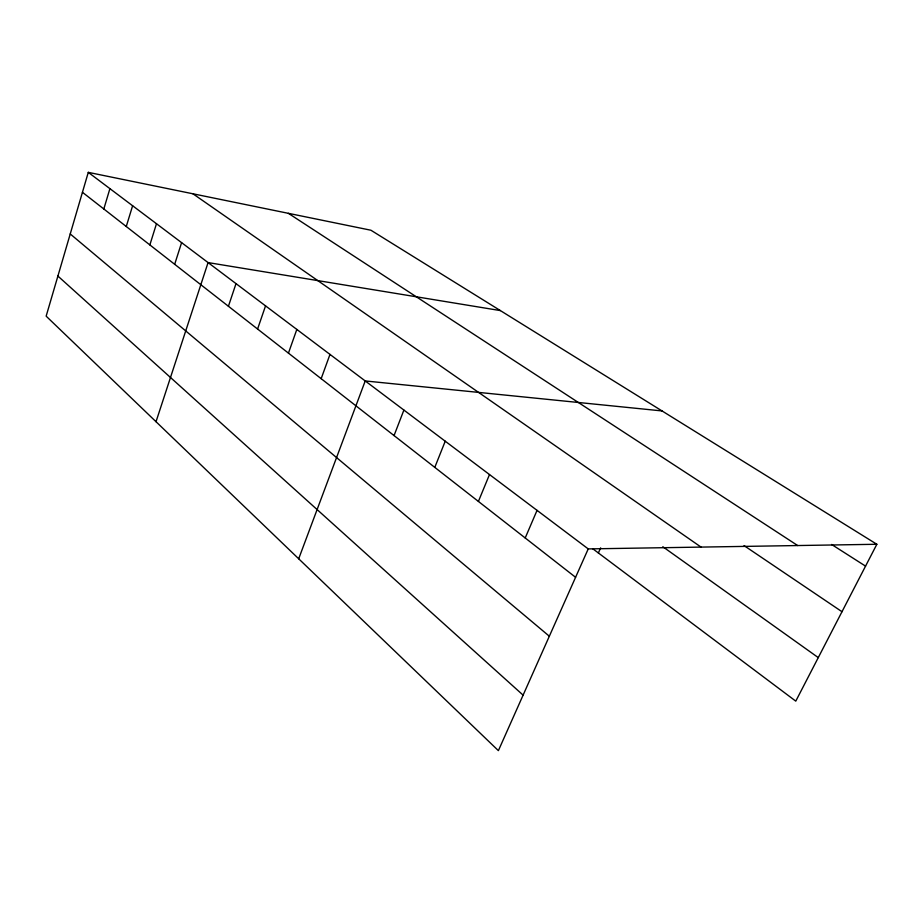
<?xml version="1.0" encoding="UTF-8"?>
<svg xmlns="http://www.w3.org/2000/svg" width="923" height="923" viewBox="0 0 923 923"><rect width="100%" height="100%" fill="white"/><g stroke="black" fill="none" stroke-linecap="round" stroke-linejoin="round"><path stroke-width="1.38" d="M876.85 544.27L370.919 230.231L88.285 172.359L46.15 316.151L498.385 750.641L588.228 548.908L876.85 544.27L795.776 701.134L592.716 548.712M103.826 208.979L109.906 188.65M126.266 226.504L132.612 205.748M149.861 244.918L156.483 223.724M174.678 264.301L181.6 242.645M156.022 421.707L208.067 262.582L500.381 310.589M228.419 306.263L236.011 283.626M257.586 329.026L265.547 305.871M288.449 353.128L296.825 329.43M321.169 378.672L329.984 354.409M298.694 558.784L365.22 380.945L662.045 410.931M394.052 435.575L403.893 410.077M434.791 467.384L445.232 441.206M478.402 501.431L489.502 474.549M525.21 537.982L537.048 510.361M598.369 552.958L600.654 547.847M831.6 544.466L865.555 566.134M288.368 213.328L797.668 545.539M744.042 545.597L841.995 611.718M192.93 193.784L701.042 547.097M662.806 546.716L818.274 657.603M88.285 172.359L588.228 548.908M82.447 192.296L575.583 577.302M70.24 233.957L549.335 636.224M57.895 276.058L523.099 695.134"/></g></svg>
